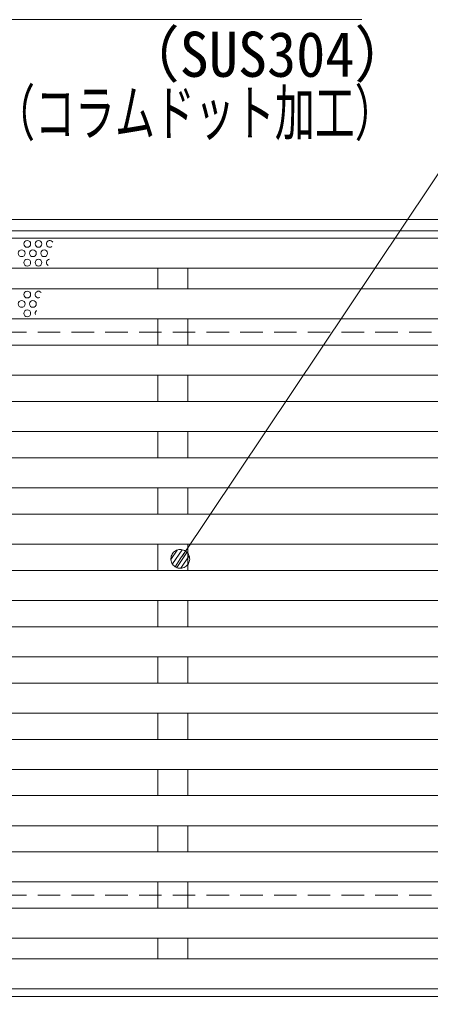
# Model space of a CAD drawing. Units: millimetres, scale not verified. Extents: x -1050 to 1050, y -742 to 742.
# Drawn here: x -369.5 to -259.9, y 295 to 555.3 of the extents above; entities that cross this region are included whole.
import ezdxf
from ezdxf.enums import TextEntityAlignment as Align

# ---------------------------------------------------------------- set-up
doc = ezdxf.new("R2010")
doc.units = ezdxf.units.MM
doc.header["$LTSCALE"] = 5
doc.linetypes.add('DASHED1', pattern=[1.8, 1.2, -0.6])
for name, color, linetype, lineweight in [('0-1_寸法注釈', 2, 'Continuous', 9), ('0-2_0', 2, 'Continuous', 9), ('0-5_枠', 7, 'Continuous', 9), ('0-6_溝開口', 4, 'DASHED1', 9), ('0-7_蓋', 5, 'Continuous', 9), ('0-A_ハッチング', 4, 'Continuous', 9)]:
    doc.layers.add(name, color=color, linetype=linetype, lineweight=lineweight)
doc.styles.add('ＭＳ ゴシック', font='')
doc.styles.get('ＭＳ ゴシック').set_extended_font_data('MS Gothic')

# ---------------------------------------------------------------- blocks, each defined once
blk = doc.blocks.new('_Dot')
at = {"layer": '0-2_0'}
for p, q in [((-2.5, 0), (-5, 0)), ((2.445, 0.5), (-2.445, 0.5)), ((1.997, 1.5), (-1.997, 1.5)), ((2.289, -0.995), (-2.289, -0.995)), ((1.499, -1.995), (-1.499, -1.995))]:
    blk.add_line(p, q, dxfattribs=at)
for points in [[(2.5, 0), (2.48, 0.313), (2.421, 0.622), (2.324, 0.92), (2.191, 1.204), (2.023, 1.469), (1.822, 1.711), (1.594, 1.926), (1.34, 2.111), (1.064, 2.262), (0.773, 2.378), (0.468, 2.456), (0.157, 2.495), (-0.157, 2.495), (-0.468, 2.456), (-0.773, 2.378), (-1.064, 2.262), (-1.34, 2.111), (-1.594, 1.926), (-1.822, 1.711), (-2.023, 1.469), (-2.191, 1.204), (-2.324, 0.92), (-2.421, 0.622), (-2.48, 0.313), (-2.5, 0), (0, 0)], [(-2.5, 0), (-2.48, -0.313), (-2.421, -0.622), (-2.324, -0.92), (-2.191, -1.204), (-2.023, -1.469), (-1.822, -1.711), (-1.594, -1.926), (-1.34, -2.111), (-1.064, -2.262), (-0.773, -2.378), (-0.468, -2.456), (-0.157, -2.495), (0.157, -2.495), (0.468, -2.456), (0.773, -2.378), (1.064, -2.262), (1.34, -2.111), (1.594, -1.926), (1.822, -1.711), (2.023, -1.469), (2.191, -1.204), (2.324, -0.92), (2.421, -0.622), (2.48, -0.313), (2.5, 0), (0, 0)]]:
    blk.add_lwpolyline(points, close=True, dxfattribs=at)

msp = doc.modelspace()

# ---------------------------------------------------------------- linework, layer by layer
at = {"layer": '0-1_寸法注釈'}
for points in [[(-278.214, 555.308), (-381.421, 555.308), (-450.321, 454.356)], [(-127.119, 555.308), (-230.325, 555.308), (-326.088, 412.436)]]:
    msp.add_lwpolyline(points, dxfattribs=at)
at = {"layer": '0-5_枠'}
for p, q in [((-511.649, 502.034), (193.351, 502.034)), ((-508.649, 499.034), (191.515, 499.034)), ((-508.649, 295.034), (195.187, 295.034))]:
    msp.add_line(p, q, dxfattribs=at)
at = {"layer": '0-6_溝開口'}
for p, q in [((-481.649, 472.034), (-6.649, 472.034)), ((-481.649, 322.034), (-6.649, 322.034))]:
    msp.add_line(p, q, dxfattribs=at)
at = {"layer": '0-7_蓋'}
for p, q in [((-6.649, 497.034), (-506.649, 497.034)), ((-502.649, 489.034), (-10.649, 489.034)), ((-332.649, 489.034), (-332.649, 483.534)), ((-324.649, 489.034), (-324.649, 483.534)), ((-502.649, 483.534), (-10.649, 483.534)), ((-502.649, 475.534), (-10.649, 475.534)), ((-332.649, 475.534), (-332.649, 468.534)), ((-324.649, 475.534), (-324.649, 468.534)), ((-502.649, 468.534), (-10.649, 468.534)), ((-502.649, 460.534), (-10.649, 460.534)), ((-332.649, 460.534), (-332.649, 453.534)), ((-324.649, 460.534), (-324.649, 453.534)), ((-502.649, 453.534), (-10.649, 453.534)), ((-502.649, 445.534), (-10.649, 445.534)), ((-332.649, 445.534), (-332.649, 438.534)), ((-324.649, 445.534), (-324.649, 438.534)), ((-502.649, 438.534), (-10.649, 438.534)), ((-502.649, 430.534), (-10.649, 430.534)), ((-332.649, 430.534), (-332.649, 423.534)), ((-324.649, 430.534), (-324.649, 423.534)), ((-502.649, 423.534), (-10.649, 423.534)), ((-502.649, 415.534), (-10.649, 415.534)), ((-332.649, 415.534), (-332.649, 408.534)), ((-324.649, 415.534), (-324.649, 408.534)), ((-502.649, 408.534), (-10.649, 408.534)), ((-502.649, 400.534), (-10.649, 400.534)), ((-332.649, 400.534), (-332.649, 393.534)), ((-324.649, 400.534), (-324.649, 393.534)), ((-502.649, 393.534), (-10.649, 393.534)), ((-502.649, 385.534), (-10.649, 385.534)), ((-332.649, 378.534), (-332.649, 385.534)), ((-324.649, 378.534), (-324.649, 385.534)), ((-502.649, 378.534), (-10.649, 378.534)), ((-502.649, 370.534), (-10.649, 370.534)), ((-332.649, 363.534), (-332.649, 370.534)), ((-324.649, 363.534), (-324.649, 370.534)), ((-502.649, 363.534), (-10.649, 363.534)), ((-502.649, 355.534), (-10.649, 355.534)), ((-332.649, 348.534), (-332.649, 355.534)), ((-324.649, 348.534), (-324.649, 355.534)), ((-502.649, 348.534), (-10.649, 348.534)), ((-502.649, 340.534), (-10.649, 340.534)), ((-332.649, 333.534), (-332.649, 340.534)), ((-324.649, 333.534), (-324.649, 340.534)), ((-502.649, 333.534), (-10.649, 333.534)), ((-502.649, 325.534), (-10.649, 325.534)), ((-332.649, 318.534), (-332.649, 325.534)), ((-324.649, 318.534), (-324.649, 325.534)), ((-502.649, 318.534), (-10.649, 318.534)), ((-502.649, 310.534), (-10.649, 310.534)), ((-332.649, 305.034), (-332.649, 310.534)), ((-324.649, 305.034), (-324.649, 310.534)), ((-502.649, 305.034), (-10.649, 305.034)), ((-506.649, 297.034), (-6.649, 297.034))]:
    msp.add_line(p, q, dxfattribs=at)
at = {"layer": '0-A_ハッチング'}
for centre in [(-367.451, 495.534), (-364.451, 495.534), (-368.951, 493.034), (-365.951, 493.034), (-362.951, 493.034), (-367.451, 490.534), (-364.451, 490.534), (-367.451, 482.034), (-368.951, 479.534), (-365.951, 479.534), (-367.451, 477.034)]:
    msp.add_circle(centre, 0.9, dxfattribs=at)
for centre, start, end in [((-361.451, 495.534), 31.18941, 307.71025), ((-361.451, 490.534), 95.77647, 242.2454), ((-364.451, 482.034), 37.22013, 295.2108), ((-364.451, 477.034), 126.72189, 201.11339)]:
    msp.add_arc(centre, 0.9, start, end, dxfattribs=at)

# ---------------------------------------------------------------- block references
at = {"layer": '0-1_寸法注釈', "rotation": 235.89153}
msp.add_blockref('_Dot', (-326.649, 411.608), dxfattribs=at)

# ---------------------------------------------------------------- texts
at = {"layer": '0-1_寸法注釈', "color": 7, "style": 'ＭＳ ゴシック'}
for s, width, p in [('（SUS304）', 0.95, (-342.397, 536.44)), ('（コラムドット加工）', 0.65, (-376.049, 520.848))]:
    msp.add_text(s, height=12.02, dxfattribs=dict(at, width=width)).set_placement(p, align=Align.BOTTOM_LEFT)

doc.saveas('drawing.dxf')
